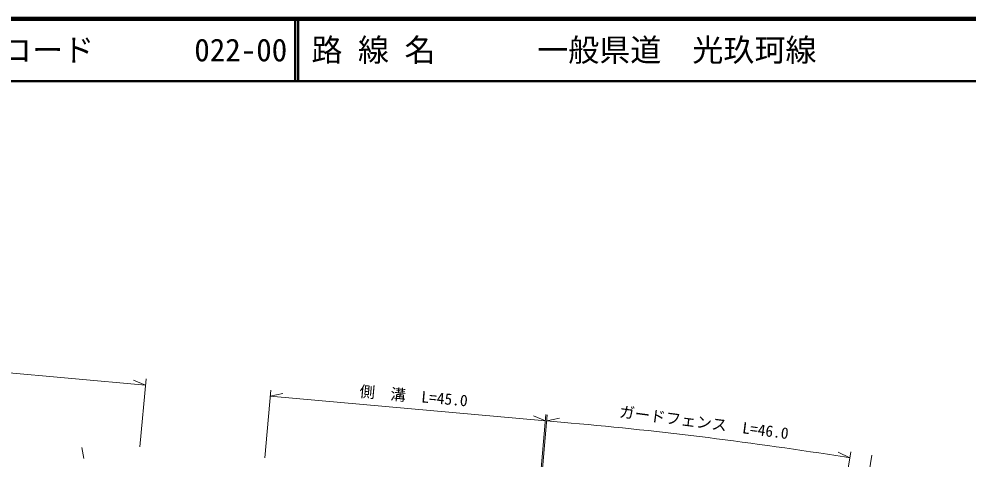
# Model space of a CAD drawing. Units: millimetres, scale not verified. Extents: x -206557 to 1343443, y -1222440 to 380000.
# Drawn here: x 133282 to 286130, y 309067 to 380000 of the extents above; entities that cross this region are included whole.
import ezdxf
from ezdxf.enums import TextEntityAlignment as Align

# ---------------------------------------------------------------- set-up
doc = ezdxf.new("R2010")
doc.units = ezdxf.units.MM
doc.header["$LTSCALE"] = 1000
for name, color, linetype, lineweight in [('M-BGD', 7, 'Continuous', 13), ('M-TTL', 2, 'Continuous', 140), ('M-TTL-LINE', 7, 'Continuous', 50)]:
    doc.layers.add(name, color=color, linetype=linetype, lineweight=lineweight)
doc.layers.add('M-TTL-TXT', color=7, linetype='Continuous')
doc.styles.add('ＭＳ ゴシック', font='')
doc.styles.get('ＭＳ ゴシック').set_extended_font_data('MS Gothic')

msp = doc.modelspace()

# ---------------------------------------------------------------- linework, layer by layer
at = {"layer": 'M-BGD'}
for p, q in [((72772, 328215), (153661, 320992)), ((153661, 320992), (151722, 321768)), ((152772, 311032), (153750, 321988)), ((172867, 309238), (173845, 320194)), ((173756, 319198), (175802, 319618)), ((173756, 319198), (218067, 315242)), ((218067, 315242), (216128, 316017)), ((217178, 305281), (218156, 316238)), ((217395, 305262), (218373, 316218)), ((218284, 315222), (220329, 315642)), ((218284, 315222), (222202, 314872)), ((143725, 309135), (143432, 310949)), ((267089, 309260), (265209, 310168)), ((265512, 299385), (267247, 310248)), ((266224, 309398), (267089, 309260)), ((268880, 298847), (270615, 309710))]:
    msp.add_line(p, q, dxfattribs=at)
for centre, radius, start, end in [((568443, -447440), 775000, 96.99223, 96.99223), ((165285, -322592), 640000, 80.92559, 84.89779)]:
    msp.add_arc(centre, radius, start, end, dxfattribs=at)
at = {"layer": 'M-TTL'}
msp.add_line((680000, 380000), (40000, 380000), dxfattribs=at)
at = {"layer": 'M-TTL-LINE'}
for p, q in [((177750, 380000), (177750, 370000)), ((178250, 380000), (178250, 370000)), ((40000, 370000), (680000, 370000))]:
    msp.add_line(p, q, dxfattribs=at)

# ---------------------------------------------------------------- texts
at = {"layer": 'M-BGD', "style": 'ＭＳ ゴシック'}
for s, rotation, p in [('側\u3000溝\u3000L=45.0', 354.898, (196711, 317773)), ('ガードフェンス\u3000L=46.0', 352.548, (243413, 313501))]:
    msp.add_text(s, height=1833, rotation=rotation, dxfattribs=at).set_placement(p, align=Align.BOTTOM_CENTER)
at = {"layer": 'M-TTL-TXT', "style": 'ＭＳ ゴシック'}
for s, p in [('図面コード', (120380, 375000)), ('022-00', (161521, 375000)), ('路 線 名', (180380, 375000)), ('一般県道\u3000光玖珂線', (216734, 375000))]:
    msp.add_text(s, height=3666, dxfattribs=at).set_placement(p, align=Align.MIDDLE_LEFT)

doc.saveas('drawing.dxf')
